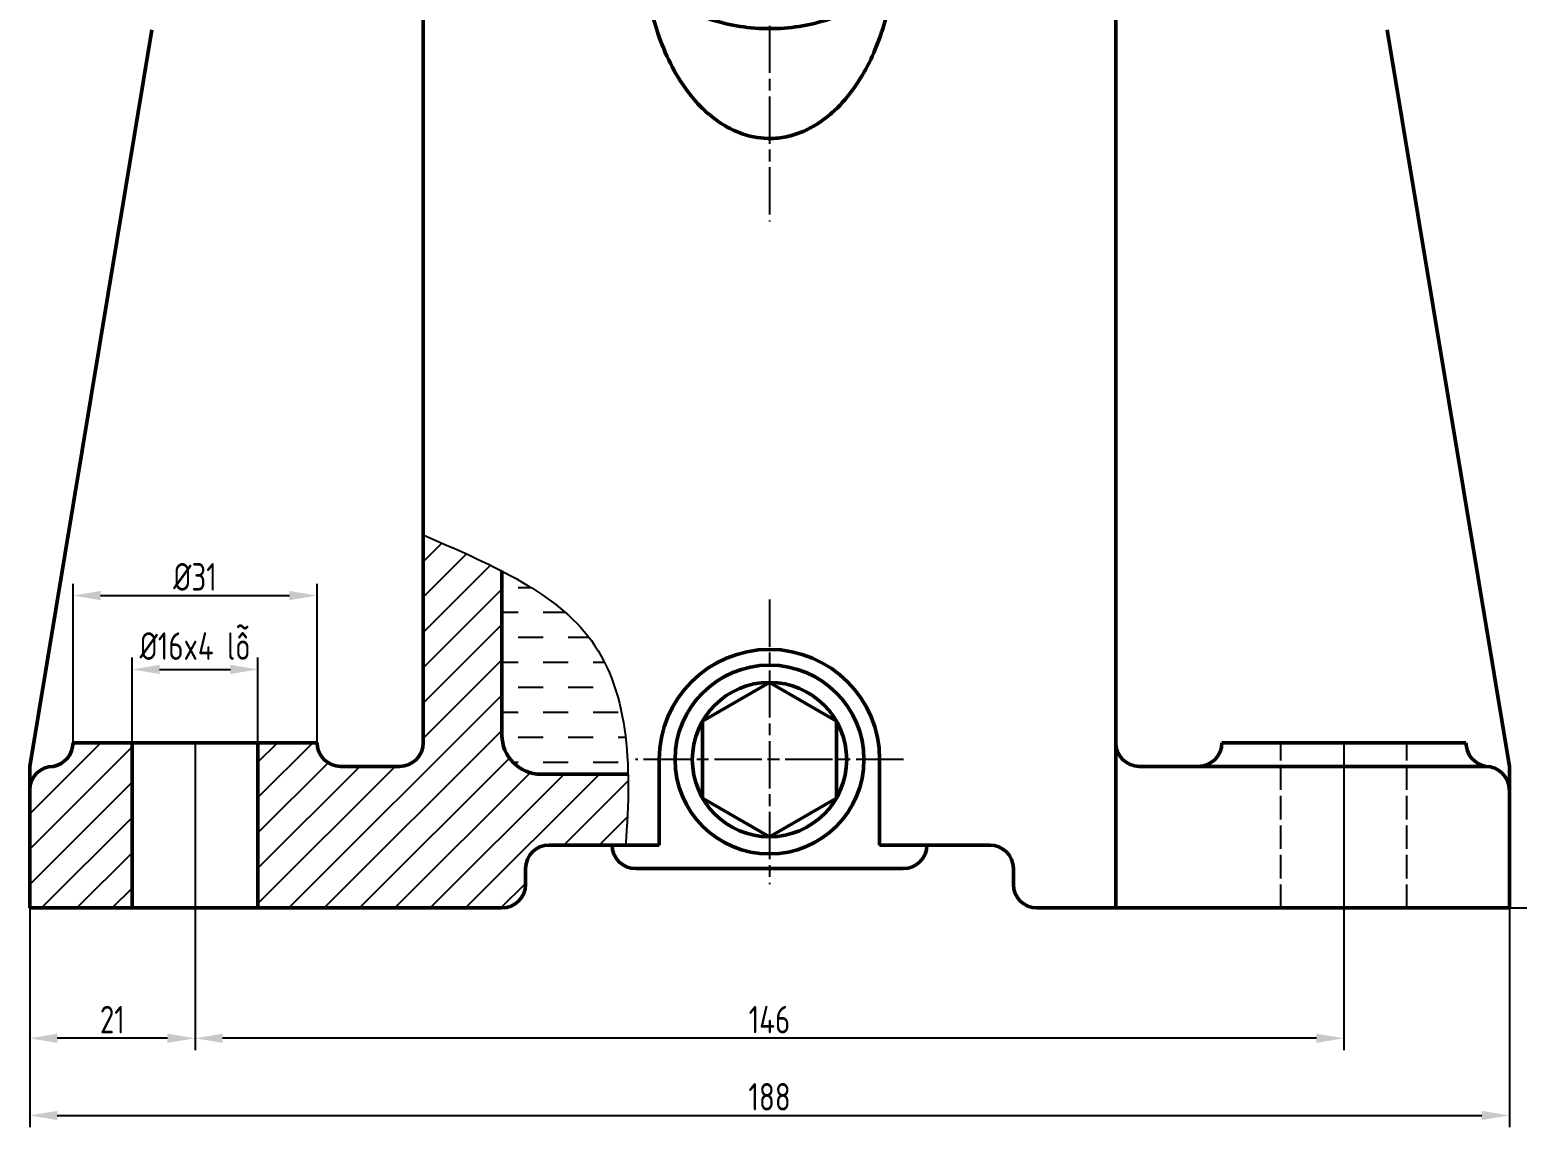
# Model space of a CAD drawing. Header units: millimetres. Extents: x -11122 to -2883, y -3177 to -1688.
# Drawn here: x -7552.8 to -7363.8, y -2796.5 to -2657 of the extents above; entities that cross this region are included whole.
import ezdxf

# ---------------------------------------------------------------- set-up
doc = ezdxf.new("R2010")
doc.units = ezdxf.units.MM
doc.header["$LTSCALE"] = 0.5
doc.linetypes.add('AM_ISO02W050', pattern=[7.5, 6, -1.5])
doc.linetypes.add('AM_ISO08W050', pattern=[18, 12, -1.5, 3, -1.5])
for name, color, linetype, lineweight in [('AM_0', 7, 'Continuous', 50), ('AM_3', 6, 'AM_ISO02W050', 25), ('AM_4', 3, 'Continuous', 25), ('AM_5', 3, 'Continuous', 25), ('AM_7', 4, 'AM_ISO08W050', 25)]:
    doc.layers.add(name, color=color, linetype=linetype, lineweight=lineweight)
doc.styles.add('TCVN', font='tcvn+7284-2003i.ttf', dxfattribs={"width": 0.8, "height": 3.5})
doc.dimstyles.new('MyTemplate$0', dxfattribs={"dimtxt": 3.5, "dimasz": 3.5, "dimexe": 1.5, "dimexo": 0, "dimtad": 1, "dimtoh": 1, "dimdec": 0, "dimzin": 0, "dimtxsty": 'TCVN', "dimcen": 0, "dimclrd": 3, "dimclre": 3, "dimclrt": 1, "dimadec": 0, "dimazin": 0, "dimtfac": 1, "dimtdec": 0, "dimtofl": 0, "dimtmove": 0, "dimatfit": 3, "dimfxl": 1, "dimtfill": 1, "dimtolj": 1, "dimtzin": 0, "dimarcsym": 0})

# ---------------------------------------------------------------- blocks, each defined once
blk = doc.blocks.new('lo_tham_dau')
at = {"layer": 'AM_4'}
h = blk.add_hatch(dxfattribs=at)
h.set_pattern_fill('ANSI37', color=256, scale=0.5, angle=30, style=0)
h.set_pattern_definition([(75, (-3835.982, -874.5052), (-1.53340725, 0.41087523), []), (165, (-3835.982, -874.5052), (-0.41087523, -1.53340725), [])])
edge = h.paths.add_edge_path()
edge.add_ellipse((1483.57, 1037.25), major_axis=(-9, 0), ratio=0.773643, start_angle=491.81, end_angle=514.889)
edge.add_ellipse((1483.57, 1037.25), major_axis=(-9, 0), ratio=0.773643, start_angle=514.889, end_angle=538.4686)
edge.add_ellipse((1483.57, 1037.25), major_axis=(-9, 0), ratio=0.773643, start_angle=538.4686, end_angle=540)
edge.add_line((1492.57, 1037.25), (1492.57, 1039.99))
edge.add_ellipse((1483.57, 1039.99), major_axis=(-9, 0), ratio=0.773643, start_angle=450, end_angle=540, ccw=False)
edge.add_line((1483.57, 1033.03), (1483.57, 1030.28))
edge.add_ellipse((1483.57, 1037.25), major_axis=(-9, 0), ratio=0.773643, start_angle=450, end_angle=491.81)
edge = h.paths.add_edge_path()
edge.add_ellipse((1483.57, 1039.99), major_axis=(-9, 0), ratio=0.773643, start_angle=360, end_angle=450, ccw=False)
edge.add_line((1474.57, 1039.99), (1474.57, 1037.25))
edge.add_ellipse((1483.57, 1037.25), major_axis=(-9, 0), ratio=0.773643, start_angle=360, end_angle=361.5314)
edge.add_ellipse((1483.57, 1037.25), major_axis=(-9, 0), ratio=0.773643, start_angle=361.5314, end_angle=385.111)
edge.add_ellipse((1483.57, 1037.25), major_axis=(-9, 0), ratio=0.773643, start_angle=385.111, end_angle=408.19)
edge.add_ellipse((1483.57, 1037.25), major_axis=(-9, 0), ratio=0.773643, start_angle=408.19, end_angle=450)
edge.add_line((1483.57, 1030.28), (1483.57, 1033.03))
at = {"layer": 'AM_0'}
for p, q in [((1474.57, 1037.25), (1474.57, 1040.69)), ((1492.57, 1037.25), (1492.57, 1040.69)), ((1464.57, 1037.06), (1474.58, 1037.06)), ((1502.57, 1037.06), (1492.57, 1037.06)), ((1477.57, 1032.06), (1477.57, 1031.51)), ((1489.57, 1031.51), (1489.57, 1032.06)), ((1474.57, 1031.51), (1474.57, 1029.79)), ((1492.57, 1029.79), (1492.57, 1031.51)), ((1467.57, 1026.93), (1467.57, 1027.68)), ((1499.57, 1026.93), (1499.57, 1027.8))]:
    blk.add_line(p, q, dxfattribs=at)
for centre, start, end in [((1483.57, 1040.69), 0, 180), ((1464.57, 1034.06), 0, 90), ((1502.57, 1034.06), 90, 180)]:
    blk.add_arc(centre, 3, start, end, dxfattribs=at)
blk.add_ellipse((1483.57, 1040.69), major_axis=(-9, 0), ratio=0.773643, dxfattribs=at)
for centre, major_axis, ratio, start_param, end_param in [((1483.57, 1039.99), (-9, 0), 0.773643, 6.233158, 9.474806), ((1483.57, 1040.69), (-3, 0), 0.819152, 0, 3.141593), ((1483.57, 1037.25), (-9, 0), 0.773643, 6.283185, 9.424778), ((1483.57, 1031.51), (-9, 0), 0.728134, -0.43827, 3.579862), ((1483.57, 1028.73), (-10, 0), 0.655313, -0.439024, 3.580617), ((1483.57, 1031.51), (-6, 0), 0.819152, 6.283185, 9.424778), ((1483.57, 1029.79), (-9, 0), 0.728134, 0, 3.141593)]:
    blk.add_ellipse(centre, major_axis=major_axis, ratio=ratio, start_param=start_param, end_param=end_param, dxfattribs=at)
for points, knots in [([(1467.57, 1034.06), (1467.57, 1033.26), (1467.57, 1031.56), (1467.57, 1029.41), (1467.57, 1027.83), (1467.57, 1027.16), (1467.57, 1026.71), (1467.57, 1026.48), (1467.6, 1026.14), (1467.61, 1026.03), (1467.64, 1025.81), (1467.66, 1025.7), (1467.72, 1025.36), (1467.77, 1025.13), (1467.98, 1024.42), (1468.18, 1023.92), (1468.73, 1022.9), (1469.08, 1022.38), (1469.98, 1021.32), (1470.52, 1020.79), (1471.83, 1019.76), (1472.59, 1019.26), (1474.33, 1018.35), (1475.31, 1017.93), (1477.45, 1017.24), (1478.61, 1016.96), (1481.04, 1016.59), (1482.31, 1016.49), (1484.84, 1016.49), (1486.1, 1016.59), (1488.53, 1016.96), (1489.69, 1017.24), (1491.83, 1017.93), (1492.81, 1018.35), (1494.55, 1019.26), (1495.32, 1019.76), (1496.62, 1020.79), (1497.17, 1021.32), (1498.06, 1022.38), (1498.42, 1022.9), (1498.97, 1023.92), (1499.16, 1024.42), (1499.37, 1025.13), (1499.42, 1025.36), (1499.48, 1025.7), (1499.5, 1025.81), (1499.53, 1026.03), (1499.55, 1026.14), (1499.57, 1026.48), (1499.57, 1026.71), (1499.57, 1027.16), (1499.57, 1027.83), (1499.57, 1029.41), (1499.57, 1031.56), (1499.57, 1033.26), (1499.57, 1034.06)], [0.0694226, 0.0694226, 0.0694226, 0.0694226, 0.125, 0.1875, 0.21875, 0.234375, 0.234375, 0.25, 0.25, 0.2578125, 0.2578125, 0.265625, 0.265625, 0.28125, 0.28125, 0.3125, 0.3125, 0.34375, 0.34375, 0.375, 0.375, 0.40625, 0.40625, 0.4375, 0.4375, 0.46875, 0.46875, 0.5, 0.5, 0.53125, 0.53125, 0.5625, 0.5625, 0.59375, 0.59375, 0.625, 0.625, 0.65625, 0.65625, 0.6875, 0.6875, 0.71875, 0.71875, 0.734375, 0.734375, 0.7421875, 0.7421875, 0.75, 0.75, 0.765625, 0.765625, 0.78125, 0.8125, 0.875, 0.9305774, 0.9305774, 0.9305774, 0.9305774]), ([(1499.57, 1027.8), (1499.51, 1026.61), (1499.45, 1023.56), (1498.81, 1019.3), (1497.56, 1015.13), (1496.09, 1011.72), (1494.12, 1008.52), (1491.98, 1006.11), (1489.85, 1004.46), (1488, 1003.43), (1485.97, 1002.74), (1483.33, 1002.39), (1480.17, 1002.89), (1477.2, 1004.45), (1474.89, 1006.41), (1472.8, 1008.85), (1470.88, 1012.03), (1469.08, 1016.41), (1467.84, 1021.67), (1467.57, 1025.7), (1467.57, 1027.76), (1467.57, 1027.8)], [0, 0, 0, 0, 0.054398, 0.139687, 0.195807, 0.252727, 0.308924, 0.366857, 0.398742, 0.431354, 0.463296, 0.496484, 0.552181, 0.60611, 0.647589, 0.690235, 0.752447, 0.816358, 0.905984, 0.998151, 1, 1, 1, 1])]:
    blk.add_open_spline(points, degree=3, knots=knots, dxfattribs=at)
at = {"layer": 'AM_7'}
for p, q in [((1483.57, 1052.87), (1483.57, 991.99)), ((1469.59, 1040.69), (1497.56, 1040.69))]:
    blk.add_line(p, q, dxfattribs=at)
blk = doc.blocks.new('*D119')
at = {"color": 3, "lineweight": -2, "transparency": 16777216}
for p, q in [((-7552.79, -2768.6), (-7552.79, -2796.47)), ((-7364.79, -2768.6), (-7364.79, -2796.47)), ((-7549.29, -2794.97), (-7368.29, -2794.97))]:
    blk.add_line(p, q, dxfattribs=at)
at = {"color": 3, "transparency": 16777216}
for points in [[(-7549.29, -2794.39), (-7549.29, -2795.56), (-7552.79, -2794.97)], [(-7368.29, -2794.39), (-7368.29, -2795.56), (-7364.79, -2794.97)]]:
    blk.add_solid(points, dxfattribs=at)
at = {"color": 1, "transparency": 16777216, "insert": (-7458.79, -2792.6), "char_height": 3.5, "attachment_point": 5, "style": 'TCVN', "bg_fill": 3, "box_fill_scale": 1.1, "bg_fill_color": 256, "bg_fill_true_color": 13158600, "bg_fill_transparency": 0}
blk.add_mtext('\\A1;188', dxfattribs=at)
blk = doc.blocks.new('*D120')
at = {"color": 3, "lineweight": -2, "transparency": 16777216}
for p, q in [((-7423.74, -2397.69), (-7284.97, -2397.69)), ((-7286.47, -2765.1), (-7286.47, -2401.19)), ((-7363.04, -2768.6), (-7284.97, -2768.6))]:
    blk.add_line(p, q, dxfattribs=at)
at = {"color": 3, "transparency": 16777216}
for points in [[(-7287.05, -2401.19), (-7285.88, -2401.19), (-7286.47, -2397.69)], [(-7287.05, -2765.1), (-7285.88, -2765.1), (-7286.47, -2768.6)]]:
    blk.add_solid(points, dxfattribs=at)
at = {"color": 1, "transparency": 16777216, "insert": (-7288.86, -2585.23), "char_height": 3.5, "attachment_point": 5, "rotation": 90, "style": 'TCVN', "bg_fill": 3, "box_fill_scale": 1.1, "bg_fill_color": 256, "bg_fill_true_color": 13158600, "bg_fill_transparency": 0}
blk.add_mtext('\\A1;371', dxfattribs=at)
blk = doc.blocks.new('*D124')
at = {"color": 3, "lineweight": -2, "transparency": 16777216}
for p, q in [((-7539.79, -2747.6), (-7539.79, -2736.78)), ((-7536.29, -2738.28), (-7527.29, -2738.28)), ((-7523.79, -2747.6), (-7523.79, -2736.78))]:
    blk.add_line(p, q, dxfattribs=at)
at = {"color": 3, "transparency": 16777216}
for points in [[(-7536.29, -2737.7), (-7536.29, -2738.87), (-7539.79, -2738.28)], [(-7527.29, -2737.7), (-7527.29, -2738.87), (-7523.79, -2738.28)]]:
    blk.add_solid(points, dxfattribs=at)
at = {"color": 1, "transparency": 16777216, "insert": (-7531.79, -2735.32), "char_height": 3.5, "attachment_point": 5, "style": 'TCVN', "bg_fill": 3, "box_fill_scale": 1.1, "bg_fill_color": 256, "bg_fill_true_color": 13158600, "bg_fill_transparency": 0}
blk.add_mtext('%%C16x4 lỗ', dxfattribs=at)
blk = doc.blocks.new('*D125')
at = {"color": 3, "lineweight": -2, "transparency": 16777216}
for p, q in [((-7547.29, -2747.6), (-7547.29, -2727.39)), ((-7543.79, -2728.89), (-7519.79, -2728.89)), ((-7516.29, -2747.6), (-7516.29, -2727.39))]:
    blk.add_line(p, q, dxfattribs=at)
at = {"color": 3, "transparency": 16777216}
for points in [[(-7543.79, -2728.31), (-7543.79, -2729.48), (-7547.29, -2728.89)], [(-7519.79, -2728.31), (-7519.79, -2729.48), (-7516.29, -2728.89)]]:
    blk.add_solid(points, dxfattribs=at)
at = {"color": 1, "transparency": 16777216, "insert": (-7531.79, -2726.52), "char_height": 3.5, "attachment_point": 5, "style": 'TCVN', "bg_fill": 3, "box_fill_scale": 1.1, "bg_fill_color": 256, "bg_fill_true_color": 13158600, "bg_fill_transparency": 0}
blk.add_mtext('%%c31', dxfattribs=at)
blk = doc.blocks.new('*D126')
at = {"color": 3, "lineweight": -2, "transparency": 16777216}
for p, q in [((-7306.79, -2570.6), (-7294.94, -2570.6)), ((-7296.44, -2574.1), (-7296.44, -2765.1)), ((-7364.79, -2768.6), (-7294.94, -2768.6))]:
    blk.add_line(p, q, dxfattribs=at)
at = {"color": 3, "transparency": 16777216}
for points in [[(-7297.02, -2574.1), (-7295.85, -2574.1), (-7296.44, -2570.6)], [(-7297.02, -2765.1), (-7295.85, -2765.1), (-7296.44, -2768.6)]]:
    blk.add_solid(points, dxfattribs=at)
at = {"color": 1, "transparency": 16777216, "insert": (-7298.81, -2669.6), "char_height": 3.5, "attachment_point": 5, "rotation": 90, "style": 'TCVN', "bg_fill": 3, "box_fill_scale": 1.1, "bg_fill_color": 256, "bg_fill_true_color": 13158600, "bg_fill_transparency": 0}
blk.add_mtext('\\A1;198', dxfattribs=at)
blk = doc.blocks.new('*D127')
at = {"layer": 'AM_5', "color": 3, "lineweight": -2, "transparency": 16777216}
for p, q in [((-7531.79, -2747.6), (-7531.79, -2786.66)), ((-7385.81, -2747.6), (-7385.81, -2786.66)), ((-7389.31, -2785.16), (-7528.29, -2785.16))]:
    blk.add_line(p, q, dxfattribs=at)
at = {"layer": 'AM_5', "color": 3, "transparency": 16777216}
for points in [[(-7528.29, -2784.58), (-7528.29, -2785.75), (-7531.79, -2785.16)], [(-7389.31, -2784.58), (-7389.31, -2785.75), (-7385.81, -2785.16)]]:
    blk.add_solid(points, dxfattribs=at)
at = {"layer": 'AM_5', "color": 1, "transparency": 16777216, "insert": (-7458.8, -2782.79), "char_height": 3.5, "attachment_point": 5, "style": 'TCVN', "bg_fill": 3, "box_fill_scale": 1.1, "bg_fill_color": 256, "bg_fill_true_color": 13158600, "bg_fill_transparency": 0}
blk.add_mtext('\\A1;146', dxfattribs=at)
blk = doc.blocks.new('*D128')
at = {"layer": 'AM_5', "color": 3, "lineweight": -2, "transparency": 16777216}
for p, q in [((-7531.79, -2747.6), (-7531.79, -2786.66)), ((-7552.79, -2768.6), (-7552.79, -2786.66)), ((-7535.29, -2785.16), (-7549.29, -2785.16))]:
    blk.add_line(p, q, dxfattribs=at)
at = {"layer": 'AM_5', "color": 3, "transparency": 16777216}
for points in [[(-7549.29, -2784.58), (-7549.29, -2785.75), (-7552.79, -2785.16)], [(-7535.29, -2784.58), (-7535.29, -2785.75), (-7531.79, -2785.16)]]:
    blk.add_solid(points, dxfattribs=at)
at = {"layer": 'AM_5', "color": 1, "transparency": 16777216, "insert": (-7542.29, -2782.79), "char_height": 3.5, "attachment_point": 5, "style": 'TCVN', "bg_fill": 3, "box_fill_scale": 1.1, "bg_fill_color": 256, "bg_fill_true_color": 13158600, "bg_fill_transparency": 0}
blk.add_mtext('\\A1;21', dxfattribs=at)

msp = doc.modelspace()

# ---------------------------------------------------------------- hatches: boundary and pattern name
at = {"layer": 'AM_7', "lineweight": 25}
h = msp.add_hatch(dxfattribs=at)
h.set_pattern_fill('ANSI31', color=256)
h.set_pattern_definition([(45, (-8926.6462, -5495.487), (-2.245064, 2.245064), [])])
edge = h.paths.add_edge_path()
edge.add_spline(control_points=[(-7477.09, -2760.6), (-7476.84, -2757.51), (-7476.7, -2754.49), (-7476.77, -2751.6)], knot_values=[44.267208, 44.267208, 44.267208, 44.267208, 52.627024, 52.627024, 52.627024, 52.627024], degree=3, periodic=0)
edge.add_line((-7476.77, -2751.6), (-7487.8, -2751.6))
edge.add_arc((-7487.8, -2746.6), 5, 180, 270, ccw=False)
edge.add_line((-7492.8, -2746.6), (-7492.8, -2725.77))
edge.add_spline(control_points=[(-7492.8, -2725.77), (-7495.95, -2724.14), (-7499.37, -2722.67), (-7502.79, -2721.2)], knot_values=[0.011874, 0.011874, 0.011874, 0.011874, 10.258252, 10.258252, 10.258252, 10.258252], degree=3, periodic=0)
edge.add_line((-7502.79, -2721.2), (-7502.79, -2747.6))
edge.add_arc((-7505.79, -2747.6), 3, -90, 0, ccw=False)
edge.add_line((-7505.79, -2750.6), (-7513.29, -2750.6))
edge.add_arc((-7513.29, -2747.6), 3, 180, 270, ccw=False)
edge.add_line((-7516.29, -2747.6), (-7523.79, -2747.6))
edge.add_line((-7523.79, -2747.6), (-7523.79, -2768.6))
edge.add_line((-7523.79, -2768.6), (-7492.79, -2768.6))
edge.add_arc((-7492.79, -2765.6), 3, 270, 360)
edge.add_line((-7489.79, -2765.6), (-7489.79, -2763.6))
edge.add_arc((-7486.79, -2763.6), 3, 90, 180, ccw=False)
edge.add_line((-7486.79, -2760.6), (-7477.09, -2760.6))
h.paths.add_polyline_path([(-7539.79, -2747.6), (-7547.29, -2747.6, -0.391911), (-7550.04, -2750.61, 0.390066), (-7552.79, -2753.6), (-7552.79, -2768.6), (-7539.79, -2768.6)])
at = {"layer": 'AM_7'}
h = msp.add_hatch(dxfattribs=at)
h.set_pattern_fill('DASH', color=256)
h.set_pattern_definition([(0, (-11437.249, -3289.8262), (3.175, 3.175), [3.175, -3.175])])
edge = h.paths.add_edge_path()
edge.add_spline(control_points=[(-7476.75, -2751.6), (-7476.91, -2744.76), (-7479.24, -2733.9), (-7489, -2727.66), (-7493.79, -2725.26)], knot_values=[9.183929, 9.183929, 9.183929, 9.183929, 28.950222, 44.267208, 44.267208, 44.267208, 44.267208], degree=3, periodic=0)
edge.add_line((-7492.79, -2725.52), (-7492.79, -2746.85))
edge.add_arc((-7487.54, -2746.49), 5.26, 183.9865, 256.2683)
edge.add_line((-7488.79, -2751.6), (-7476.75, -2751.6))

# ---------------------------------------------------------------- linework, layer by layer
at = {"layer": 'AM_0'}
for p, q in [((-7502.79, -2747.6), (-7502.79, -2588.6)), ((-7414.79, -2768.6), (-7414.79, -2588.6)), ((-7537.26, -2656.98), (-7552.79, -2750.6)), ((-7380.32, -2656.98), (-7364.79, -2750.6)), ((-7492.8, -2725.77), (-7492.8, -2746.6)), ((-7492.79, -2746.94), (-7492.79, -2725.78)), ((-7547.29, -2747.6), (-7516.29, -2747.6)), ((-7539.79, -2768.6), (-7539.79, -2747.6)), ((-7539.79, -2747.6), (-7523.79, -2747.6)), ((-7523.79, -2768.6), (-7523.79, -2747.6)), ((-7370.31, -2747.6), (-7401.31, -2747.6)), ((-7393.81, -2747.6), (-7377.81, -2747.6)), ((-7472.8, -2749.74), (-7472.8, -2760.6)), ((-7444.8, -2749.74), (-7444.8, -2760.6)), ((-7552.79, -2768.6), (-7552.79, -2750.6)), ((-7505.79, -2750.6), (-7513.29, -2750.6)), ((-7509.79, -2750.6), (-7505.79, -2750.6)), ((-7476.77, -2751.6), (-7487.8, -2751.6)), ((-7411.81, -2750.6), (-7367.81, -2750.6)), ((-7407.81, -2750.6), (-7411.81, -2750.6)), ((-7364.79, -2768.6), (-7364.79, -2750.6)), ((-7486.79, -2760.6), (-7472.8, -2760.6)), ((-7478.8, -2760.6), (-7478.8, -2760.6)), ((-7430.81, -2760.6), (-7444.8, -2760.6)), ((-7438.8, -2760.6), (-7438.8, -2760.6)), ((-7438.8, -2760.6), (-7438.8, -2760.6)), ((-7489.79, -2763.6), (-7489.79, -2765.6)), ((-7489.79, -2763.6), (-7489.79, -2765.6)), ((-7475.8, -2763.6), (-7441.8, -2763.6)), ((-7427.81, -2763.6), (-7427.81, -2765.6)), ((-7427.81, -2763.6), (-7427.81, -2765.6)), ((-7552.79, -2768.6), (-7492.79, -2768.6)), ((-7424.81, -2768.6), (-7364.79, -2768.6))]:
    msp.add_line(p, q, dxfattribs=at)
msp.add_lwpolyline([(-7458.8, -2739.93), (-7467.3, -2744.84), (-7467.3, -2754.65), (-7458.8, -2759.56), (-7450.3, -2754.65), (-7450.3, -2744.84)], close=True, dxfattribs=at)
for radius in [12, 9.81]:
    msp.add_circle((-7458.8, -2749.74), radius, dxfattribs=at)
for centre, radius, start, end in [((-7458.8, -2749.74), 14, 0, 180), ((-7550.39, -2747.56), 3.1, 281.15, 359.2388), ((-7513.29, -2747.6), 3, 180, 270), ((-7505.79, -2747.6), 3, 270, 0), ((-7487.8, -2746.6), 5, 180, 270), ((-7411.81, -2747.6), 3, 180, 270), ((-7404.31, -2747.6), 3, 270, 0), ((-7367.21, -2747.56), 3.1, 180.7612, 258.85), ((-7549.79, -2753.6), 3, 90, 180), ((-7367.81, -2753.6), 3, 0, 90), ((-7486.79, -2763.6), 3, 90, 180), ((-7475.8, -2760.6), 3, 180, 270), ((-7441.8, -2760.6), 3, 270, 0), ((-7430.81, -2763.6), 3, 0, 90), ((-7492.79, -2765.6), 3, 270, 0), ((-7424.81, -2765.6), 3, 180, 270)]:
    msp.add_arc(centre, radius, start, end, dxfattribs=at)
at = {"layer": 'AM_3', "lineweight": 25}
for p, q in [((-7393.81, -2768.6), (-7393.81, -2747.6)), ((-7377.81, -2768.6), (-7377.81, -2747.6))]:
    msp.add_line(p, q, dxfattribs=at)
at = {"layer": 'AM_4'}
msp.add_open_spline([(-7502.8, -2721.19), (-7494.63, -2724.71), (-7477.07, -2732.25), (-7476.24, -2750.2), (-7477.09, -2760.6)], degree=3, knots=[0, 0, 0, 0, 24.500915, 52.627024, 52.627024, 52.627024, 52.627024], dxfattribs=at)
at = {"layer": 'AM_7'}
for p, q in [((-7458.8, -2729.4), (-7458.8, -2765.59)), ((-7441.79, -2749.74), (-7475.81, -2749.74))]:
    msp.add_line(p, q, dxfattribs=at)

# ---------------------------------------------------------------- block references
msp.add_blockref('lo_tham_dau', (-8942.36, -3673.33), dxfattribs=at)

# ---------------------------------------------------------------- next in the draw order: dimensions: what is measured, and where the dimension line sits
dim = msp.add_linear_dim(base=(-7523.79, -2738.28), p1=(-7539.79, -2747.6), p2=(-7523.79, -2747.6), text='%%C<>', dimstyle='MyTemplate$0', override={"dimpost": 'x4 lỗ', "dimtp": 0.1, "dimtm": 0.1, "dimtfac": 0.71, "dimtdec": 3, "dimtolj": 0, "dimtzin": 8})
dim.commit()
dim.dimension.update_dxf_attribs({"geometry": '*D124', "text_midpoint": (-7531.79, -2738.28), "dimtype": 160})
dim = msp.add_linear_dim(base=(-7364.79, -2794.97), p1=(-7552.79, -2768.6), p2=(-7364.79, -2768.6), dimstyle='MyTemplate$0')
dim.commit()
dim.dimension.update_dxf_attribs({"geometry": '*D119', "text_midpoint": (-7458.79, -2792.6)})

# ---------------------------------------------------------------- next in the draw order: dimensions: what is measured, and where the dimension line sits
dim = msp.add_linear_dim(base=(-7286.47, -2397.69), p1=(-7363.04, -2768.6), p2=(-7423.74, -2397.69), angle=90, dimstyle='MyTemplate$0')
dim.commit()
dim.dimension.update_dxf_attribs({"geometry": '*D120', "text_midpoint": (-7286.47, -2585.23), "dimtype": 160})
dim = msp.add_linear_dim(base=(-7516.29, -2728.89), p1=(-7547.29, -2747.6), p2=(-7516.29, -2747.6), text='%%c<>', dimstyle='MyTemplate$0', override={"dimtp": 0.1, "dimtm": 0.1, "dimtfac": 0.71, "dimtdec": 3, "dimtolj": 0, "dimtzin": 8})
dim.commit()
dim.dimension.update_dxf_attribs({"geometry": '*D125', "text_midpoint": (-7531.79, -2728.89), "dimtype": 160})

# ---------------------------------------------------------------- next in the draw order: dimensions: what is measured, and where the dimension line sits
dim = msp.add_linear_dim(base=(-7296.44, -2768.6), p1=(-7306.79, -2570.6), p2=(-7364.79, -2768.6), angle=90, dimstyle='MyTemplate$0')
dim.commit()
dim.dimension.update_dxf_attribs({"geometry": '*D126', "text_midpoint": (-7296.44, -2669.6), "dimtype": 160})
at = {"layer": 'AM_5'}
dim = msp.add_linear_dim(base=(-7531.79, -2785.16), p1=(-7385.81, -2747.6), p2=(-7531.79, -2747.6), angle=0, dimstyle='MyTemplate$0', override={"dimpost": ''}, dxfattribs=at)
dim.commit()
dim.dimension.update_dxf_attribs({"geometry": '*D127', "text_midpoint": (-7458.8, -2782.79)})

# ---------------------------------------------------------------- next in the draw order: dimensions: what is measured, and where the dimension line sits
dim = msp.add_linear_dim(base=(-7552.79, -2785.16), p1=(-7531.79, -2747.6), p2=(-7552.79, -2768.6), angle=0, dimstyle='MyTemplate$0', override={"dimpost": ''}, dxfattribs=at)
dim.commit()
dim.dimension.update_dxf_attribs({"geometry": '*D128', "text_midpoint": (-7542.29, -2782.79)})

doc.saveas('drawing.dxf')
